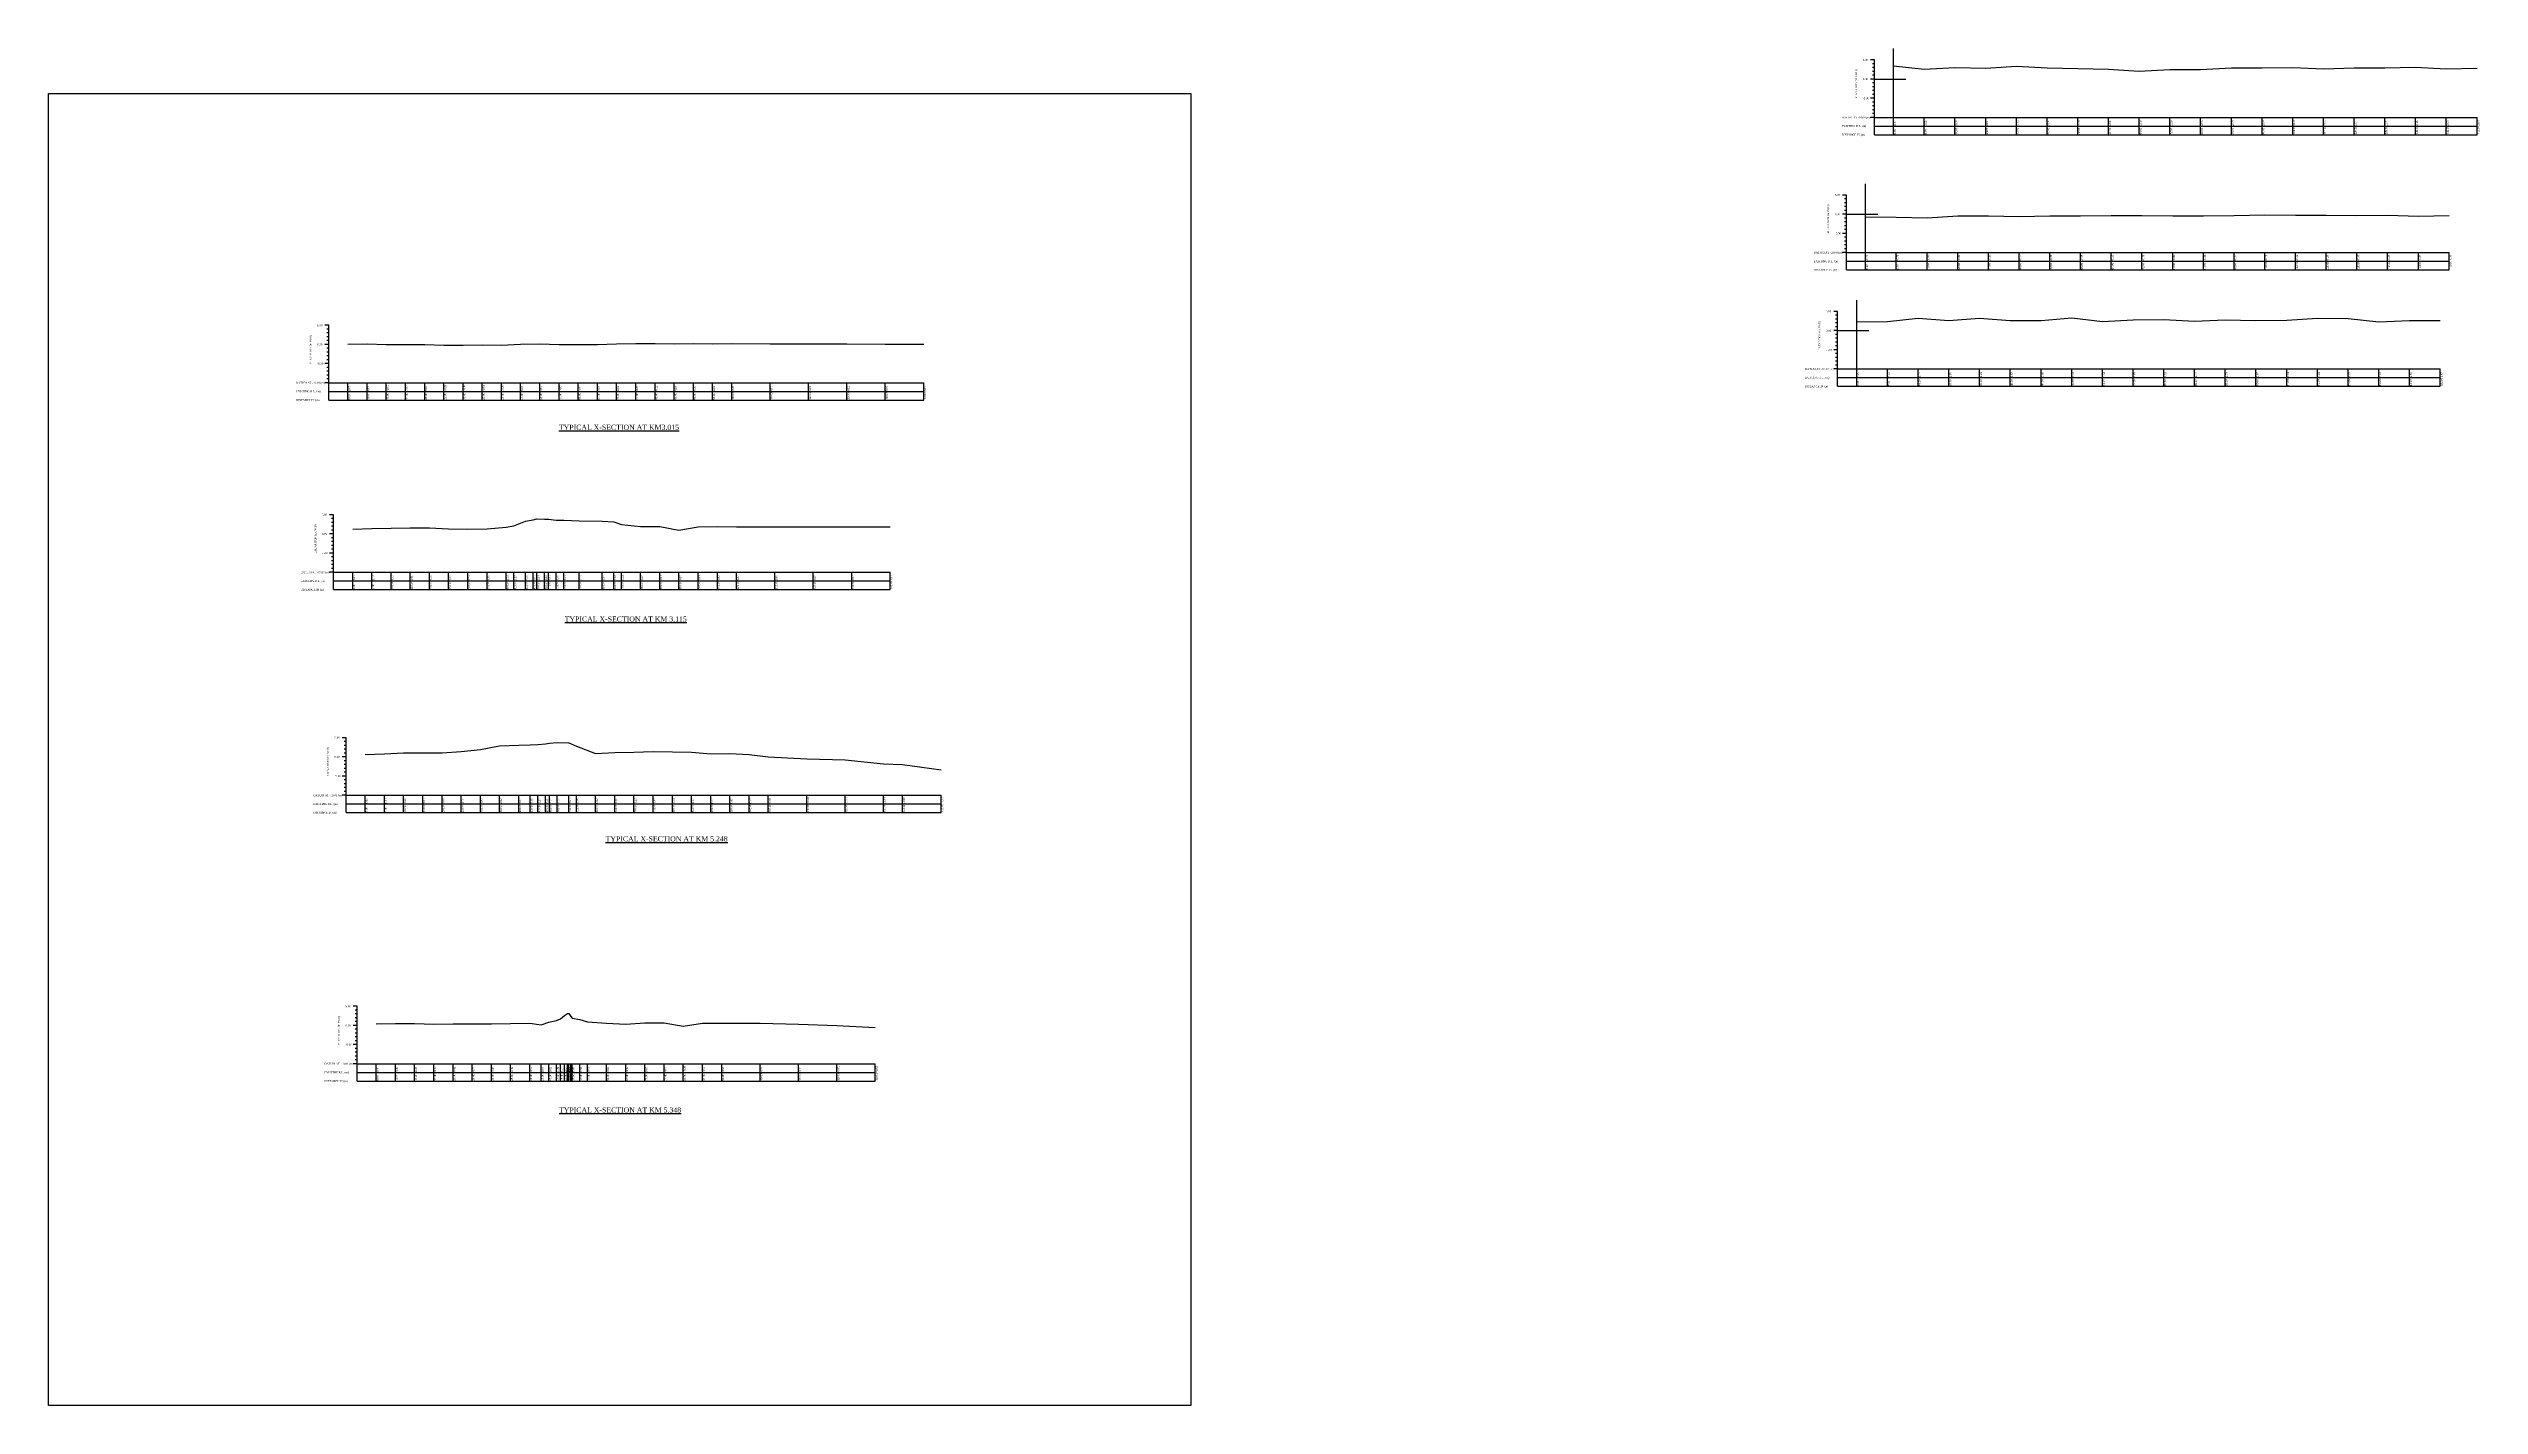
# Model space of a CAD drawing. Header units: metres. Extents: x -148477 to 168932, y -55673 to -2736.
# Drawn here: x -74867 to -74233, y -20516 to -20163 of the extents above; entities that cross this region are included whole.
import ezdxf

# ---------------------------------------------------------------- set-up
doc = ezdxf.new("R2010")
doc.units = ezdxf.units.M
doc.styles.add('liza', font='times.ttf', dxfattribs={"height": 2})
doc.styles.get("Standard").update_dxf_attribs({"font": 'times.ttf'})

msp = doc.modelspace()

# ---------------------------------------------------------------- linework, layer by layer
at = {"color": 5, "linetype": 'Continuous', "lineweight": -3, "ltscale": 0.5}
for p, q in [((-74390.9987, -20165.8189), (-74391.9987, -20165.8189)), ((-74390.9987, -20166.8189), (-74391.4987, -20166.8189)), ((-74390.9987, -20167.8189), (-74391.4987, -20167.8189)), ((-74390.9987, -20185.3189), (-74390.9987, -20165.8189)), ((-74390.9987, -20170.8189), (-74391.9987, -20170.8189)), ((-74390.9987, -20168.8189), (-74391.4987, -20168.8189)), ((-74390.9987, -20169.8189), (-74391.4987, -20169.8189)), ((-74390.9987, -20171.8189), (-74391.4987, -20171.8189)), ((-74390.9987, -20172.8189), (-74391.4987, -20172.8189)), ((-74390.9987, -20173.8189), (-74391.4987, -20173.8189)), ((-74390.9987, -20174.8189), (-74391.4987, -20174.8189)), ((-74390.9987, -20175.8189), (-74391.9987, -20175.8189)), ((-74390.9987, -20180.8189), (-74391.9987, -20180.8189)), ((-74390.9987, -20176.8189), (-74391.4987, -20176.8189)), ((-74390.9987, -20177.8189), (-74391.4987, -20177.8189)), ((-74390.9987, -20178.8189), (-74391.4987, -20178.8189)), ((-74390.9987, -20179.8189), (-74391.4987, -20179.8189)), ((-74390.9987, -20180.8189), (-74233.9987, -20180.8189)), ((-74385.9987, -20185.3189), (-74385.9987, -20180.8189)), ((-74377.9987, -20185.3189), (-74377.9987, -20180.8189)), ((-74369.9987, -20185.3189), (-74369.9987, -20180.8189)), ((-74361.9987, -20185.3189), (-74361.9987, -20180.8189)), ((-74353.9987, -20185.3189), (-74353.9987, -20180.8189)), ((-74345.9987, -20185.3189), (-74345.9987, -20180.8189)), ((-74337.9987, -20185.3189), (-74337.9987, -20180.8189)), ((-74329.9987, -20185.3189), (-74329.9987, -20180.8189)), ((-74321.9987, -20185.3189), (-74321.9987, -20180.8189)), ((-74313.9987, -20185.3189), (-74313.9987, -20180.8189)), ((-74305.9987, -20185.3189), (-74305.9987, -20180.8189)), ((-74297.9987, -20185.3189), (-74297.9987, -20180.8189)), ((-74289.9987, -20185.3189), (-74289.9987, -20180.8189)), ((-74281.9987, -20185.3189), (-74281.9987, -20180.8189)), ((-74273.9987, -20185.3189), (-74273.9987, -20180.8189)), ((-74265.9987, -20185.3189), (-74265.9987, -20180.8189)), ((-74257.9987, -20185.3189), (-74257.9987, -20180.8189)), ((-74249.9987, -20185.3189), (-74249.9987, -20180.8189)), ((-74241.9987, -20185.3189), (-74241.9987, -20180.8189)), ((-74233.9987, -20185.3189), (-74233.9987, -20180.8189)), ((-74390.9987, -20183.0689), (-74233.9987, -20183.0689)), ((-74390.9987, -20185.3189), (-74233.9987, -20185.3189)), ((-74793.6555, -20234.9646), (-74794.6555, -20234.9646)), ((-74793.6555, -20235.9646), (-74794.1555, -20235.9646)), ((-74793.6555, -20236.9646), (-74794.1555, -20236.9646)), ((-74793.6555, -20237.9646), (-74794.1555, -20237.9646)), ((-74793.6555, -20254.4646), (-74793.6555, -20234.9646)), ((-74793.6555, -20239.9646), (-74794.6555, -20239.9646)), ((-74793.6555, -20238.9646), (-74794.1555, -20238.9646)), ((-74793.6555, -20240.9646), (-74794.1555, -20240.9646)), ((-74793.6555, -20241.9646), (-74794.1555, -20241.9646)), ((-74793.6555, -20242.9646), (-74794.1555, -20242.9646)), ((-74793.6555, -20243.9646), (-74794.1555, -20243.9646)), ((-74793.6555, -20244.9646), (-74794.6555, -20244.9646)), ((-74793.6555, -20249.9646), (-74794.6555, -20249.9646)), ((-74793.6555, -20245.9646), (-74794.1555, -20245.9646)), ((-74793.6555, -20246.9646), (-74794.1555, -20246.9646)), ((-74793.6555, -20247.9646), (-74794.1555, -20247.9646)), ((-74793.6555, -20248.9646), (-74794.1555, -20248.9646)), ((-74793.6555, -20249.9646), (-74638.6555, -20249.9646)), ((-74788.6555, -20254.4646), (-74788.6555, -20249.9646)), ((-74783.6555, -20254.4646), (-74783.6555, -20249.9646)), ((-74778.6555, -20254.4646), (-74778.6555, -20249.9646)), ((-74773.6555, -20254.4646), (-74773.6555, -20249.9646)), ((-74768.6555, -20254.4646), (-74768.6555, -20249.9646)), ((-74763.6555, -20254.4646), (-74763.6555, -20249.9646)), ((-74758.6555, -20254.4646), (-74758.6555, -20249.9646)), ((-74753.6555, -20254.4646), (-74753.6555, -20249.9646)), ((-74748.6555, -20254.4646), (-74748.6555, -20249.9646)), ((-74743.6555, -20254.4646), (-74743.6555, -20249.9646)), ((-74738.6555, -20254.4646), (-74738.6555, -20249.9646)), ((-74733.6555, -20254.4646), (-74733.6555, -20249.9646)), ((-74728.6555, -20254.4646), (-74728.6555, -20249.9646)), ((-74723.6555, -20254.4646), (-74723.6555, -20249.9646)), ((-74718.6555, -20254.4646), (-74718.6555, -20249.9646)), ((-74713.6555, -20254.4646), (-74713.6555, -20249.9646)), ((-74708.6555, -20254.4646), (-74708.6555, -20249.9646)), ((-74703.6555, -20254.4646), (-74703.6555, -20249.9646)), ((-74698.6555, -20254.4646), (-74698.6555, -20249.9646)), ((-74693.6555, -20254.4646), (-74693.6555, -20249.9646)), ((-74688.6555, -20254.4646), (-74688.6555, -20249.9646)), ((-74678.6555, -20254.4646), (-74678.6555, -20249.9646)), ((-74668.6555, -20254.4646), (-74668.6555, -20249.9646)), ((-74658.6555, -20254.4646), (-74658.6555, -20249.9646)), ((-74648.6555, -20254.4646), (-74648.6555, -20249.9646)), ((-74638.6555, -20254.4646), (-74638.6555, -20249.9646)), ((-74793.6555, -20252.2146), (-74638.6555, -20252.2146)), ((-74793.6555, -20254.4646), (-74638.6555, -20254.4646)), ((-74792.4164, -20284.3555), (-74793.4164, -20284.3555)), ((-74792.4164, -20285.3555), (-74792.9164, -20285.3555)), ((-74792.4164, -20286.3555), (-74792.9164, -20286.3555)), ((-74792.4164, -20287.3555), (-74792.9164, -20287.3555)), ((-74792.4164, -20288.3555), (-74792.9164, -20288.3555)), ((-74792.4164, -20303.8555), (-74792.4164, -20284.3555)), ((-74792.4164, -20289.3555), (-74793.4164, -20289.3555)), ((-74792.4164, -20294.3555), (-74793.4164, -20294.3555)), ((-74792.4164, -20290.3555), (-74792.9164, -20290.3555)), ((-74792.4164, -20291.3555), (-74792.9164, -20291.3555)), ((-74792.4164, -20292.3555), (-74792.9164, -20292.3555)), ((-74792.4164, -20293.3555), (-74792.9164, -20293.3555)), ((-74792.4164, -20295.3555), (-74792.9164, -20295.3555)), ((-74792.4164, -20299.3555), (-74793.4164, -20299.3555)), ((-74792.4164, -20296.3555), (-74792.9164, -20296.3555)), ((-74792.4164, -20297.3555), (-74792.9164, -20297.3555)), ((-74792.4164, -20298.3555), (-74792.9164, -20298.3555)), ((-74792.4164, -20299.3555), (-74647.4164, -20299.3555)), ((-74792.4164, -20301.6055), (-74647.4164, -20301.6055)), ((-74787.4164, -20303.8555), (-74787.4164, -20299.3555)), ((-74782.4164, -20303.8555), (-74782.4164, -20299.3555)), ((-74777.4164, -20303.8555), (-74777.4164, -20299.3555)), ((-74772.4164, -20303.8555), (-74772.4164, -20299.3555)), ((-74767.4164, -20303.8555), (-74767.4164, -20299.3555)), ((-74762.4164, -20303.8555), (-74762.4164, -20299.3555)), ((-74757.4164, -20303.8555), (-74757.4164, -20299.3555)), ((-74752.4164, -20303.8555), (-74752.4164, -20299.3555)), ((-74747.4164, -20303.8555), (-74747.4164, -20299.3555)), ((-74745.4164, -20303.8555), (-74745.4164, -20299.3555)), ((-74742.4164, -20303.8555), (-74742.4164, -20299.3555)), ((-74740.4164, -20303.8555), (-74740.4164, -20299.3555)), ((-74739.4164, -20303.8555), (-74739.4164, -20299.3555)), ((-74737.4164, -20303.8555), (-74737.4164, -20299.3555)), ((-74736.4164, -20303.8555), (-74736.4164, -20299.3555)), ((-74734.4164, -20303.8555), (-74734.4164, -20299.3555)), ((-74732.4164, -20303.8555), (-74732.4164, -20299.3555)), ((-74728.4164, -20303.8555), (-74728.4164, -20299.3555)), ((-74722.4164, -20303.8555), (-74722.4164, -20299.3555)), ((-74719.4164, -20303.8555), (-74719.4164, -20299.3555)), ((-74717.4164, -20303.8555), (-74717.4164, -20299.3555)), ((-74712.4164, -20303.8555), (-74712.4164, -20299.3555)), ((-74707.4164, -20303.8555), (-74707.4164, -20299.3555)), ((-74702.4164, -20303.8555), (-74702.4164, -20299.3555)), ((-74697.4164, -20303.8555), (-74697.4164, -20299.3555)), ((-74692.4164, -20303.8555), (-74692.4164, -20299.3555)), ((-74687.4164, -20303.8555), (-74687.4164, -20299.3555)), ((-74677.4164, -20303.8555), (-74677.4164, -20299.3555)), ((-74667.4164, -20303.8555), (-74667.4164, -20299.3555)), ((-74657.4164, -20303.8555), (-74657.4164, -20299.3555)), ((-74647.4164, -20303.8555), (-74647.4164, -20299.3555)), ((-74792.4164, -20303.8555), (-74647.4164, -20303.8555)), ((-74789.1428, -20342.4618), (-74790.1428, -20342.4618)), ((-74789.1428, -20343.4618), (-74789.6428, -20343.4618)), ((-74789.1428, -20344.4618), (-74789.6428, -20344.4618)), ((-74789.1428, -20345.4618), (-74789.6428, -20345.4618)), ((-74789.1428, -20361.9618), (-74789.1428, -20342.4618)), ((-74789.1428, -20347.4618), (-74790.1428, -20347.4618)), ((-74789.1428, -20346.4618), (-74789.6428, -20346.4618)), ((-74789.1428, -20348.4618), (-74789.6428, -20348.4618)), ((-74789.1428, -20349.4618), (-74789.6428, -20349.4618)), ((-74789.1428, -20350.4618), (-74789.6428, -20350.4618)), ((-74789.1428, -20351.4618), (-74789.6428, -20351.4618)), ((-74789.1428, -20352.4618), (-74790.1428, -20352.4618)), ((-74789.1428, -20357.4618), (-74790.1428, -20357.4618)), ((-74789.1428, -20353.4618), (-74789.6428, -20353.4618)), ((-74789.1428, -20354.4618), (-74789.6428, -20354.4618)), ((-74789.1428, -20355.4618), (-74789.6428, -20355.4618)), ((-74789.1428, -20356.4618), (-74789.6428, -20356.4618)), ((-74789.1428, -20357.4618), (-74634.1428, -20357.4618)), ((-74784.1428, -20361.9618), (-74784.1428, -20357.4618)), ((-74779.1428, -20361.9618), (-74779.1428, -20357.4618)), ((-74774.1428, -20361.9618), (-74774.1428, -20357.4618)), ((-74769.1428, -20361.9618), (-74769.1428, -20357.4618)), ((-74764.1428, -20361.9618), (-74764.1428, -20357.4618)), ((-74759.1428, -20361.9618), (-74759.1428, -20357.4618)), ((-74754.1428, -20361.9618), (-74754.1428, -20357.4618)), ((-74749.1428, -20361.9618), (-74749.1428, -20357.4618)), ((-74744.1428, -20361.9618), (-74744.1428, -20357.4618)), ((-74741.1428, -20361.9618), (-74741.1428, -20357.4618)), ((-74739.1428, -20361.9618), (-74739.1428, -20357.4618)), ((-74737.1428, -20361.9618), (-74737.1428, -20357.4618)), ((-74736.1428, -20361.9618), (-74736.1428, -20357.4618)), ((-74734.1428, -20361.9618), (-74734.1428, -20357.4618)), ((-74731.1428, -20361.9618), (-74731.1428, -20357.4618)), ((-74729.1428, -20361.9618), (-74729.1428, -20357.4618)), ((-74724.1428, -20361.9618), (-74724.1428, -20357.4618)), ((-74719.1428, -20361.9618), (-74719.1428, -20357.4618)), ((-74714.1428, -20361.9618), (-74714.1428, -20357.4618)), ((-74709.1428, -20361.9618), (-74709.1428, -20357.4618)), ((-74704.1428, -20361.9618), (-74704.1428, -20357.4618)), ((-74699.1428, -20361.9618), (-74699.1428, -20357.4618)), ((-74694.1428, -20361.9618), (-74694.1428, -20357.4618)), ((-74689.1428, -20361.9618), (-74689.1428, -20357.4618)), ((-74684.1428, -20361.9618), (-74684.1428, -20357.4618)), ((-74679.1428, -20361.9618), (-74679.1428, -20357.4618)), ((-74669.1428, -20361.9618), (-74669.1428, -20357.4618)), ((-74659.1428, -20361.9618), (-74659.1428, -20357.4618)), ((-74649.1428, -20361.9618), (-74649.1428, -20357.4618)), ((-74644.1428, -20361.9618), (-74644.1428, -20357.4618)), ((-74634.1428, -20361.9618), (-74634.1428, -20357.4618)), ((-74789.1428, -20359.7118), (-74634.1428, -20359.7118)), ((-74789.1428, -20361.9618), (-74634.1428, -20361.9618)), ((-74786.2787, -20412.4314), (-74787.2787, -20412.4314)), ((-74786.2787, -20413.4314), (-74786.7787, -20413.4314)), ((-74786.2787, -20414.4314), (-74786.7787, -20414.4314)), ((-74786.2787, -20415.4314), (-74786.7787, -20415.4314)), ((-74786.2787, -20431.9314), (-74786.2787, -20412.4314)), ((-74786.2787, -20417.4314), (-74787.2787, -20417.4314)), ((-74786.2787, -20416.4314), (-74786.7787, -20416.4314)), ((-74786.2787, -20418.4314), (-74786.7787, -20418.4314)), ((-74786.2787, -20419.4314), (-74786.7787, -20419.4314)), ((-74786.2787, -20420.4314), (-74786.7787, -20420.4314)), ((-74786.2787, -20421.4314), (-74786.7787, -20421.4314)), ((-74786.2787, -20422.4314), (-74787.2787, -20422.4314)), ((-74786.2787, -20427.4314), (-74787.2787, -20427.4314)), ((-74786.2787, -20423.4314), (-74786.7787, -20423.4314)), ((-74786.2787, -20424.4314), (-74786.7787, -20424.4314)), ((-74786.2787, -20425.4314), (-74786.7787, -20425.4314)), ((-74786.2787, -20426.4314), (-74786.7787, -20426.4314)), ((-74786.2787, -20427.4314), (-74651.2787, -20427.4314)), ((-74781.2787, -20431.9314), (-74781.2787, -20427.4314)), ((-74776.2787, -20431.9314), (-74776.2787, -20427.4314)), ((-74771.2787, -20431.9314), (-74771.2787, -20427.4314)), ((-74766.2787, -20431.9314), (-74766.2787, -20427.4314)), ((-74761.2787, -20431.9314), (-74761.2787, -20427.4314)), ((-74756.2787, -20431.9314), (-74756.2787, -20427.4314)), ((-74751.2787, -20431.9314), (-74751.2787, -20427.4314)), ((-74746.2787, -20431.9314), (-74746.2787, -20427.4314)), ((-74741.2787, -20431.9314), (-74741.2787, -20427.4314)), ((-74738.2787, -20431.9314), (-74738.2787, -20427.4314)), ((-74736.2787, -20431.9314), (-74736.2787, -20427.4314)), ((-74734.2787, -20431.9314), (-74734.2787, -20427.4314)), ((-74733.2787, -20431.9314), (-74733.2787, -20427.4314)), ((-74732.2787, -20431.9314), (-74732.2787, -20427.4314)), ((-74731.4287, -20431.9314), (-74731.4287, -20427.4314)), ((-74731.2787, -20431.9314), (-74731.2787, -20427.4314)), ((-74731.1287, -20431.9314), (-74731.1287, -20427.4314)), ((-74730.6287, -20431.9314), (-74730.6287, -20427.4314)), ((-74730.2787, -20431.9314), (-74730.2787, -20427.4314)), ((-74728.2787, -20431.9314), (-74728.2787, -20427.4314)), ((-74726.2787, -20431.9314), (-74726.2787, -20427.4314)), ((-74721.2787, -20431.9314), (-74721.2787, -20427.4314)), ((-74716.2787, -20431.9314), (-74716.2787, -20427.4314)), ((-74711.2787, -20431.9314), (-74711.2787, -20427.4314)), ((-74706.2787, -20431.9314), (-74706.2787, -20427.4314)), ((-74701.2787, -20431.9314), (-74701.2787, -20427.4314)), ((-74696.2787, -20431.9314), (-74696.2787, -20427.4314)), ((-74691.2787, -20431.9314), (-74691.2787, -20427.4314)), ((-74681.2787, -20431.9314), (-74681.2787, -20427.4314)), ((-74671.2787, -20431.9314), (-74671.2787, -20427.4314)), ((-74661.2787, -20431.9314), (-74661.2787, -20427.4314)), ((-74651.2787, -20431.9314), (-74651.2787, -20427.4314)), ((-74786.2787, -20429.6814), (-74651.2787, -20429.6814)), ((-74786.2787, -20431.9314), (-74651.2787, -20431.9314))]:
    msp.add_line(p, q, dxfattribs=at)
at = {"color": 3, "linetype": 'Continuous', "lineweight": -3, "ltscale": 0.5}
for p, q in [((-74385.9987, -20180.8189), (-74385.9987, -20162.8732)), ((-74390.9987, -20170.8189), (-74382.8236, -20170.8189)), ((-74393.2829, -20216.03), (-74393.2829, -20198.0842)), ((-74398.2829, -20201.03), (-74399.2829, -20201.03)), ((-74398.2829, -20206.03), (-74399.2829, -20206.03)), ((-74398.2829, -20202.03), (-74398.7829, -20202.03)), ((-74398.2829, -20203.03), (-74398.7829, -20203.03)), ((-74398.2829, -20204.03), (-74398.7829, -20204.03)), ((-74398.2829, -20205.03), (-74398.7829, -20205.03)), ((-74398.2829, -20220.53), (-74398.2829, -20201.03)), ((-74398.2829, -20206.03), (-74390.1077, -20206.03)), ((-74398.2829, -20211.03), (-74399.2829, -20211.03)), ((-74398.2829, -20207.03), (-74398.7829, -20207.03)), ((-74398.2829, -20208.03), (-74398.7829, -20208.03)), ((-74398.2829, -20209.03), (-74398.7829, -20209.03)), ((-74398.2829, -20210.03), (-74398.7829, -20210.03)), ((-74398.2829, -20212.03), (-74398.7829, -20212.03)), ((-74398.2829, -20213.03), (-74398.7829, -20213.03)), ((-74398.2829, -20216.03), (-74399.2829, -20216.03)), ((-74398.2829, -20214.03), (-74398.7829, -20214.03)), ((-74398.2829, -20215.03), (-74398.7829, -20215.03)), ((-74398.2829, -20216.03), (-74241.2829, -20216.03)), ((-74398.2829, -20218.28), (-74241.2829, -20218.28)), ((-74393.2829, -20220.53), (-74393.2829, -20216.03)), ((-74385.2829, -20220.53), (-74385.2829, -20216.03)), ((-74377.2829, -20220.53), (-74377.2829, -20216.03)), ((-74369.2829, -20220.53), (-74369.2829, -20216.03)), ((-74361.2829, -20220.53), (-74361.2829, -20216.03)), ((-74353.2829, -20220.53), (-74353.2829, -20216.03)), ((-74345.2829, -20220.53), (-74345.2829, -20216.03)), ((-74337.2829, -20220.53), (-74337.2829, -20216.03)), ((-74329.2829, -20220.53), (-74329.2829, -20216.03)), ((-74321.2829, -20220.53), (-74321.2829, -20216.03)), ((-74313.2829, -20220.53), (-74313.2829, -20216.03)), ((-74305.2829, -20220.53), (-74305.2829, -20216.03)), ((-74297.2829, -20220.53), (-74297.2829, -20216.03)), ((-74289.2829, -20220.53), (-74289.2829, -20216.03)), ((-74281.2829, -20220.53), (-74281.2829, -20216.03)), ((-74273.2829, -20220.53), (-74273.2829, -20216.03)), ((-74265.2829, -20220.53), (-74265.2829, -20216.03)), ((-74257.2829, -20220.53), (-74257.2829, -20216.03)), ((-74249.2829, -20220.53), (-74249.2829, -20216.03)), ((-74241.2829, -20220.53), (-74241.2829, -20216.03)), ((-74398.2829, -20220.53), (-74241.2829, -20220.53)), ((-74395.5847, -20246.3699), (-74395.5847, -20228.4241)), ((-74400.5847, -20236.3699), (-74392.4096, -20236.3699))]:
    msp.add_line(p, q, dxfattribs=at)
at = {"color": 6, "linetype": 'Continuous', "lineweight": -3, "ltscale": 0.5}
for p, q in [((-74400.5847, -20231.3699), (-74401.5847, -20231.3699)), ((-74400.5847, -20250.8699), (-74400.5847, -20231.3699)), ((-74400.5847, -20236.3699), (-74401.5847, -20236.3699)), ((-74400.5847, -20232.3699), (-74401.0847, -20232.3699)), ((-74400.5847, -20233.3699), (-74401.0847, -20233.3699)), ((-74400.5847, -20234.3699), (-74401.0847, -20234.3699)), ((-74400.5847, -20235.3699), (-74401.0847, -20235.3699)), ((-74400.5847, -20237.3699), (-74401.0847, -20237.3699)), ((-74400.5847, -20238.3699), (-74401.0847, -20238.3699)), ((-74400.5847, -20241.3699), (-74401.5847, -20241.3699)), ((-74400.5847, -20239.3699), (-74401.0847, -20239.3699)), ((-74400.5847, -20240.3699), (-74401.0847, -20240.3699)), ((-74400.5847, -20242.3699), (-74401.0847, -20242.3699)), ((-74400.5847, -20243.3699), (-74401.0847, -20243.3699)), ((-74400.5847, -20244.3699), (-74401.0847, -20244.3699)), ((-74400.5847, -20246.3699), (-74401.5847, -20246.3699)), ((-74400.5847, -20245.3699), (-74401.0847, -20245.3699)), ((-74400.5847, -20246.3699), (-74243.5847, -20246.3699)), ((-74400.5847, -20248.6199), (-74243.5847, -20248.6199)), ((-74400.5847, -20250.8699), (-74243.5847, -20250.8699)), ((-74395.5847, -20250.8699), (-74395.5847, -20246.3699)), ((-74387.5847, -20250.8699), (-74387.5847, -20246.3699)), ((-74379.5847, -20250.8699), (-74379.5847, -20246.3699)), ((-74371.5847, -20250.8699), (-74371.5847, -20246.3699)), ((-74363.5847, -20250.8699), (-74363.5847, -20246.3699)), ((-74355.5847, -20250.8699), (-74355.5847, -20246.3699)), ((-74347.5847, -20250.8699), (-74347.5847, -20246.3699)), ((-74339.5847, -20250.8699), (-74339.5847, -20246.3699)), ((-74331.5847, -20250.8699), (-74331.5847, -20246.3699)), ((-74323.5847, -20250.8699), (-74323.5847, -20246.3699)), ((-74315.5847, -20250.8699), (-74315.5847, -20246.3699)), ((-74307.5847, -20250.8699), (-74307.5847, -20246.3699)), ((-74299.5847, -20250.8699), (-74299.5847, -20246.3699)), ((-74291.5847, -20250.8699), (-74291.5847, -20246.3699)), ((-74283.5847, -20250.8699), (-74283.5847, -20246.3699)), ((-74275.5847, -20250.8699), (-74275.5847, -20246.3699)), ((-74267.5847, -20250.8699), (-74267.5847, -20246.3699)), ((-74259.5847, -20250.8699), (-74259.5847, -20246.3699)), ((-74251.5847, -20250.8699), (-74251.5847, -20246.3699)), ((-74243.5847, -20250.8699), (-74243.5847, -20246.3699))]:
    msp.add_line(p, q, dxfattribs=at)
at = {"color": 5, "linetype": 'Continuous', "lineweight": -3, "ltscale": 0.5}
for points in [[(-74385.9987, -20167.3789), (-74377.9987, -20168.2689), (-74369.9987, -20167.7589), (-74361.9987, -20168.0089), (-74353.9987, -20167.4889), (-74345.9987, -20167.8789), (-74337.9987, -20168.0289), (-74329.9987, -20168.2089), (-74321.9987, -20168.7389), (-74313.9987, -20168.3189), (-74305.9987, -20168.2889), (-74297.9987, -20167.9189), (-74289.9987, -20167.9189), (-74281.9987, -20167.8189), (-74273.9987, -20168.1689), (-74265.9987, -20167.8789), (-74257.9987, -20167.8489), (-74249.9987, -20167.6689), (-74241.9987, -20168.1889), (-74233.9987, -20167.9389)], [(-74788.6555, -20239.8946), (-74783.6555, -20239.8446), (-74778.6555, -20240.0046), (-74773.6555, -20240.0046), (-74768.6555, -20239.9646), (-74763.6555, -20240.1946), (-74758.6555, -20240.1646), (-74753.6555, -20240.0446), (-74748.6555, -20240.1646), (-74743.6555, -20239.8646), (-74738.6555, -20239.8146), (-74733.6555, -20239.9946), (-74728.6555, -20240.0046), (-74723.6555, -20239.9646), (-74718.6555, -20239.8046), (-74713.6555, -20239.7646), (-74708.6555, -20239.7446), (-74703.6555, -20239.7846), (-74698.6555, -20239.7346), (-74693.6555, -20239.8046), (-74688.6555, -20239.7646), (-74678.6555, -20239.7946), (-74668.6555, -20239.8046), (-74658.6555, -20239.8446), (-74648.6555, -20239.8646), (-74638.6555, -20239.8946)], [(-74787.4164, -20288.1055), (-74782.4164, -20287.9255), (-74777.4164, -20287.8355), (-74772.4164, -20287.7455), (-74767.4164, -20287.7955), (-74762.4164, -20287.9955), (-74757.4164, -20288.1055), (-74752.4164, -20287.9955), (-74747.4164, -20287.6255), (-74745.4164, -20287.2555), (-74742.4164, -20285.9955), (-74740.4164, -20285.7055), (-74739.4164, -20285.4155), (-74737.4164, -20285.5255), (-74736.4164, -20285.5055), (-74734.4164, -20285.7955), (-74732.4164, -20285.8055), (-74728.4164, -20285.9255), (-74722.4164, -20285.9855), (-74719.4164, -20286.1655), (-74717.4164, -20286.9155), (-74712.4164, -20287.3855), (-74707.4164, -20287.4255), (-74702.4164, -20288.3555), (-74697.4164, -20287.4655), (-74692.4164, -20287.4355), (-74687.4164, -20287.4855), (-74677.4164, -20287.4955), (-74667.4164, -20287.4855), (-74657.4164, -20287.4855), (-74647.4164, -20287.5055)], [(-74784.1428, -20346.8318), (-74779.1428, -20346.6318), (-74774.1428, -20346.4018), (-74769.1428, -20346.4118), (-74764.1428, -20346.3818), (-74759.1428, -20346.0118), (-74754.1428, -20345.5418), (-74749.1428, -20344.5418), (-74744.1428, -20344.3918), (-74741.1428, -20344.2718), (-74739.1428, -20344.1918), (-74737.1428, -20344.0518), (-74736.1428, -20343.9118), (-74734.1428, -20343.7118), (-74731.1428, -20343.8118), (-74729.1428, -20344.6718), (-74724.1428, -20346.5418), (-74719.1428, -20346.3518), (-74714.1428, -20346.2418), (-74709.1428, -20346.0718), (-74704.1428, -20346.1218), (-74699.1428, -20346.1918), (-74694.1428, -20346.6918), (-74689.1428, -20346.5718), (-74684.1428, -20346.8718), (-74679.1428, -20347.4718), (-74669.1428, -20348.0018), (-74659.1428, -20348.1918), (-74649.1428, -20349.2918), (-74644.1428, -20349.4418), (-74634.1428, -20350.7918)], [(-74781.2787, -20416.9914), (-74776.2787, -20416.9714), (-74771.2787, -20416.9614), (-74766.2787, -20417.0814), (-74761.2787, -20417.0114), (-74756.2787, -20417.0614), (-74751.2787, -20417.0314), (-74746.2787, -20416.9414), (-74741.2787, -20416.8814), (-74738.2787, -20417.2514), (-74736.2787, -20416.6114), (-74734.2787, -20416.1414), (-74733.2787, -20415.6914), (-74732.2787, -20414.8814), (-74731.4287, -20414.3414), (-74731.2787, -20414.3414), (-74731.1287, -20414.3314), (-74730.6287, -20415.1214), (-74730.2787, -20415.5514), (-74728.2787, -20415.9314), (-74726.2787, -20416.5214), (-74721.2787, -20416.8314), (-74716.2787, -20417.0714), (-74711.2787, -20416.7614), (-74706.2787, -20416.7614), (-74701.2787, -20417.6314), (-74696.2787, -20416.8814), (-74691.2787, -20416.8314), (-74681.2787, -20416.8514), (-74671.2787, -20417.0914), (-74661.2787, -20417.4514), (-74651.2787, -20417.9814)]]:
    msp.add_lwpolyline(points, dxfattribs=at)
msp.add_lwpolyline([(-74866.6294, -20174.573), (-74569.0987, -20174.573), (-74569.0987, -20516.4597), (-74866.6294, -20516.4597)], close=True, dxfattribs=at)
at = {"color": 3, "linetype": 'Continuous', "lineweight": -3, "ltscale": 0.5}
msp.add_lwpolyline([(-74393.2829, -20206.75), (-74385.2829, -20206.81), (-74377.2829, -20206.99), (-74369.2829, -20206.43), (-74361.2829, -20206.49), (-74353.2829, -20206.6), (-74345.2829, -20206.47), (-74337.2829, -20206.48), (-74329.2829, -20206.36), (-74321.2829, -20206.41), (-74313.2829, -20206.49), (-74305.2829, -20206.47), (-74297.2829, -20206.4), (-74289.2829, -20206.23), (-74281.2829, -20206.25), (-74273.2829, -20206.27), (-74265.2829, -20206.33), (-74257.2829, -20206.25), (-74249.2829, -20206.52), (-74241.2829, -20206.33)], dxfattribs=at)
at = {"color": 6, "linetype": 'Continuous', "lineweight": -3, "ltscale": 0.5}
msp.add_lwpolyline([(-74395.5847, -20234.1099), (-74387.5847, -20233.9699), (-74379.5847, -20233.0999), (-74371.5847, -20233.7099), (-74363.5847, -20233.1199), (-74355.5847, -20233.7699), (-74347.5847, -20233.6899), (-74339.5847, -20233.0599), (-74331.5847, -20234.0299), (-74323.5847, -20233.5599), (-74315.5847, -20233.4399), (-74307.5847, -20233.8999), (-74299.5847, -20233.5899), (-74291.5847, -20233.6999), (-74283.5847, -20233.6299), (-74275.5847, -20233.1299), (-74267.5847, -20233.1699), (-74259.5847, -20234.0399), (-74251.5847, -20233.7699), (-74243.5847, -20233.6999)], dxfattribs=at)

# ---------------------------------------------------------------- texts
at = {"color": 5, "linetype": 'Continuous', "lineweight": -3, "ltscale": 0.5, "char_height": 0.5, "attachment_point": 1, "rotation": 90, "style": 'liza'}
for s, insert, width in [('ELEVATION (m PWD)', (-74395.9987, -20175.8189), 10), ('0.00', (-74385.8987, -20185.2189), 2.15), ('3.44', (-74385.8987, -20182.9689), 2.15), ('8.00', (-74377.8987, -20185.2189), 2.15), ('2.55', (-74377.8987, -20182.9689), 2.15), ('3.06', (-74369.8987, -20182.9689), 2.15), ('16.00', (-74369.8987, -20185.2189), 2.15), ('2.81', (-74361.8987, -20182.9689), 2.15), ('24.00', (-74361.8987, -20185.2189), 2.15), ('32.00', (-74353.8987, -20185.2189), 2.15), ('3.33', (-74353.8987, -20182.9689), 2.15), ('40.00', (-74345.8987, -20185.2189), 2.15), ('2.94', (-74345.8987, -20182.9689), 2.15), ('48.00', (-74337.8987, -20185.2189), 2.15), ('2.79', (-74337.8987, -20182.9689), 2.15), ('56.00', (-74329.8987, -20185.2189), 2.15), ('2.61', (-74329.8987, -20182.9689), 2.15), ('2.08', (-74321.8987, -20182.9689), 2.15), ('64.00', (-74321.8987, -20185.2189), 2.15), ('2.50', (-74313.8987, -20182.9689), 2.15), ('72.00', (-74313.8987, -20185.2189), 2.15), ('80.00', (-74305.8987, -20185.2189), 2.15), ('2.53', (-74305.8987, -20182.9689), 2.15), ('2.90', (-74297.8987, -20182.9689), 2.15), ('88.00', (-74297.8987, -20185.2189), 2.15), ('2.90', (-74289.8987, -20182.9689), 2.15), ('96.00', (-74289.8987, -20185.2189), 2.15), ('3.00', (-74281.8987, -20182.9689), 2.15), ('104.00', (-74281.8987, -20185.2189), 2.15), ('112.00', (-74273.8987, -20185.2189), 2.15), ('2.65', (-74273.8987, -20182.9689), 2.15), ('120.00', (-74265.8987, -20185.2189), 2.15), ('2.94', (-74265.8987, -20182.9689), 2.15), ('128.00', (-74257.8987, -20185.2189), 2.15), ('2.97', (-74257.8987, -20182.9689), 2.15), ('136.00', (-74249.8987, -20185.2189), 2.15), ('3.15', (-74249.8987, -20182.9689), 2.15), ('144.00', (-74241.8987, -20185.2189), 2.15), ('2.63', (-74241.8987, -20182.9689), 2.15), ('2.88', (-74233.8987, -20182.9689), 2.15), ('152.00', (-74233.8987, -20185.2189), 2.15), ('ELEVATION (m PWD)', (-74798.6555, -20244.9646), 10), ('0.07', (-74788.5555, -20252.1146), 2.15), ('0.12', (-74783.5555, -20252.1146), 2.15), ('-0.04', (-74778.5555, -20252.1146), 2.15), ('-0.04', (-74773.5555, -20252.1146), 2.15), ('0.00', (-74768.5555, -20252.1146), 2.15), ('-0.23', (-74763.5555, -20252.1146), 2.15), ('-0.20', (-74758.5555, -20252.1146), 2.15), ('-0.08', (-74753.5555, -20252.1146), 2.15), ('-0.20', (-74748.5555, -20252.1146), 2.15), ('0.10', (-74743.5555, -20252.1146), 2.15), ('0.15', (-74738.5555, -20252.1146), 2.15), ('-0.03', (-74733.5555, -20252.1146), 2.15), ('-0.04', (-74728.5555, -20252.1146), 2.15), ('0.00', (-74723.5555, -20252.1146), 2.15), ('0.16', (-74718.5555, -20252.1146), 2.15), ('0.20', (-74713.5555, -20252.1146), 2.15), ('0.22', (-74708.5555, -20252.1146), 2.15), ('0.18', (-74703.5555, -20252.1146), 2.15), ('0.23', (-74698.5555, -20252.1146), 2.15), ('0.16', (-74693.5555, -20252.1146), 2.15), ('0.20', (-74688.5555, -20252.1146), 2.15), ('0.17', (-74678.5555, -20252.1146), 2.15), ('0.16', (-74668.5555, -20252.1146), 2.15), ('0.12', (-74658.5555, -20252.1146), 2.15), ('0.10', (-74648.5555, -20252.1146), 2.15), ('0.07', (-74638.5555, -20252.1146), 2.15), ('0.00', (-74788.5555, -20254.3646), 2.15), ('5.00', (-74783.5555, -20254.3646), 2.15), ('10.00', (-74778.5555, -20254.3646), 2.15), ('15.00', (-74773.5555, -20254.3646), 2.15), ('20.00', (-74768.5555, -20254.3646), 2.15), ('25.00', (-74763.5555, -20254.3646), 2.15), ('30.00', (-74758.5555, -20254.3646), 2.15), ('35.00', (-74753.5555, -20254.3646), 2.15), ('40.00', (-74748.5555, -20254.3646), 2.15), ('45.00', (-74743.5555, -20254.3646), 2.15), ('50.00', (-74738.5555, -20254.3646), 2.15), ('55.00', (-74733.5555, -20254.3646), 2.15), ('60.00', (-74728.5555, -20254.3646), 2.15), ('65.00', (-74723.5555, -20254.3646), 2.15), ('70.00', (-74718.5555, -20254.3646), 2.15), ('75.00', (-74713.5555, -20254.3646), 2.15), ('80.00', (-74708.5555, -20254.3646), 2.15), ('85.00', (-74703.5555, -20254.3646), 2.15), ('90.00', (-74698.5555, -20254.3646), 2.15), ('95.00', (-74693.5555, -20254.3646), 2.15), ('100.00', (-74688.5555, -20254.3646), 2.15), ('110.00', (-74678.5555, -20254.3646), 2.15), ('120.00', (-74668.5555, -20254.3646), 2.15), ('130.00', (-74658.5555, -20254.3646), 2.15), ('140.00', (-74648.5555, -20254.3646), 2.15), ('150.00', (-74638.5555, -20254.3646), 2.15), ('ELEVATION (m PWD)', (-74797.4164, -20294.3555), 10), ('1.25', (-74787.3164, -20301.5055), 2.15), ('1.43', (-74782.3164, -20301.5055), 2.15), ('1.52', (-74777.3164, -20301.5055), 2.15), ('1.61', (-74772.3164, -20301.5055), 2.15), ('1.56', (-74767.3164, -20301.5055), 2.15), ('1.36', (-74762.3164, -20301.5055), 2.15), ('1.25', (-74757.3164, -20301.5055), 2.15), ('1.36', (-74752.3164, -20301.5055), 2.15), ('1.73', (-74747.3164, -20301.5055), 2.15), ('2.10', (-74745.3164, -20301.5055), 2.15), ('3.36', (-74742.3164, -20301.5055), 2.15), ('3.65', (-74740.3164, -20301.5055), 2.15), ('3.94', (-74739.3164, -20301.5055), 2.15), ('3.83', (-74737.3164, -20301.5055), 2.15), ('3.85', (-74736.3164, -20301.5055), 2.15), ('3.56', (-74734.3164, -20301.5055), 2.15), ('3.55', (-74732.3164, -20301.5055), 2.15), ('3.43', (-74728.3164, -20301.5055), 2.15), ('3.37', (-74722.3164, -20301.5055), 2.15), ('3.19', (-74719.3164, -20301.5055), 2.15), ('2.44', (-74717.3164, -20301.5055), 2.15), ('1.97', (-74712.3164, -20301.5055), 2.15), ('1.93', (-74707.3164, -20301.5055), 2.15), ('1.00', (-74702.3164, -20301.5055), 2.15), ('1.89', (-74697.3164, -20301.5055), 2.15), ('1.92', (-74692.3164, -20301.5055), 2.15), ('1.87', (-74687.3164, -20301.5055), 2.15), ('100.00', (-74687.3164, -20303.7555), 2.15), ('1.86', (-74677.3164, -20301.5055), 2.15), ('110.00', (-74677.3164, -20303.7555), 2.15), ('1.87', (-74667.3164, -20301.5055), 2.15), ('120.00', (-74667.3164, -20303.7555), 2.15), ('1.87', (-74657.3164, -20301.5055), 2.15), ('130.00', (-74657.3164, -20303.7555), 2.15), ('1.85', (-74647.3164, -20301.5055), 2.15), ('140.00', (-74647.3164, -20303.7555), 2.15), ('0.00', (-74787.3164, -20303.7555), 2.15), ('5.00', (-74782.3164, -20303.7555), 2.15), ('10.00', (-74777.3164, -20303.7555), 2.15), ('15.00', (-74772.3164, -20303.7555), 2.15), ('20.00', (-74767.3164, -20303.7555), 2.15), ('25.00', (-74762.3164, -20303.7555), 2.15), ('30.00', (-74757.3164, -20303.7555), 2.15), ('35.00', (-74752.3164, -20303.7555), 2.15), ('40.00', (-74747.3164, -20303.7555), 2.15), ('42.00', (-74745.3164, -20303.7555), 2.15), ('45.00', (-74742.3164, -20303.7555), 2.15), ('47.00', (-74740.3164, -20303.7555), 2.15), ('48.00', (-74739.3164, -20303.7555), 2.15), ('50.00', (-74737.3164, -20303.7555), 2.15), ('51.00', (-74736.3164, -20303.7555), 2.15), ('53.00', (-74734.3164, -20303.7555), 2.15), ('55.00', (-74732.3164, -20303.7555), 2.15), ('59.00', (-74728.3164, -20303.7555), 2.15), ('65.00', (-74722.3164, -20303.7555), 2.15), ('68.00', (-74719.3164, -20303.7555), 2.15), ('70.00', (-74717.3164, -20303.7555), 2.15), ('75.00', (-74712.3164, -20303.7555), 2.15), ('80.00', (-74707.3164, -20303.7555), 2.15), ('85.00', (-74702.3164, -20303.7555), 2.15), ('90.00', (-74697.3164, -20303.7555), 2.15), ('95.00', (-74692.3164, -20303.7555), 2.15), ('ELEVATION (m PWD)', (-74794.1428, -20352.4618), 10), ('0.63', (-74784.0428, -20359.6118), 2.15), ('0.83', (-74779.0428, -20359.6118), 2.15), ('1.06', (-74774.0428, -20359.6118), 2.15), ('1.05', (-74769.0428, -20359.6118), 2.15), ('1.08', (-74764.0428, -20359.6118), 2.15), ('1.45', (-74759.0428, -20359.6118), 2.15), ('1.92', (-74754.0428, -20359.6118), 2.15), ('2.92', (-74749.0428, -20359.6118), 2.15), ('3.07', (-74744.0428, -20359.6118), 2.15), ('3.19', (-74741.0428, -20359.6118), 2.15), ('3.27', (-74739.0428, -20359.6118), 2.15), ('3.41', (-74737.0428, -20359.6118), 2.15), ('3.55', (-74736.0428, -20359.6118), 2.15), ('3.75', (-74734.0428, -20359.6118), 2.15), ('3.65', (-74731.0428, -20359.6118), 2.15), ('2.79', (-74729.0428, -20359.6118), 2.15), ('0.92', (-74724.0428, -20359.6118), 2.15), ('1.11', (-74719.0428, -20359.6118), 2.15), ('1.22', (-74714.0428, -20359.6118), 2.15), ('1.39', (-74709.0428, -20359.6118), 2.15), ('1.34', (-74704.0428, -20359.6118), 2.15), ('1.27', (-74699.0428, -20359.6118), 2.15), ('0.77', (-74694.0428, -20359.6118), 2.15), ('0.89', (-74689.0428, -20359.6118), 2.15), ('0.59', (-74684.0428, -20359.6118), 2.15), ('-0.01', (-74679.0428, -20359.6118), 2.15), ('-0.54', (-74669.0428, -20359.6118), 2.15), ('-0.73', (-74659.0428, -20359.6118), 2.15), ('-1.83', (-74649.0428, -20359.6118), 2.15), ('-1.98', (-74644.0428, -20359.6118), 2.15), ('-3.33', (-74634.0428, -20359.6118), 2.15), ('0.00', (-74784.0428, -20361.8618), 2.15), ('5.00', (-74779.0428, -20361.8618), 2.15), ('10.00', (-74774.0428, -20361.8618), 2.15), ('15.00', (-74769.0428, -20361.8618), 2.15), ('20.00', (-74764.0428, -20361.8618), 2.15), ('25.00', (-74759.0428, -20361.8618), 2.15), ('30.00', (-74754.0428, -20361.8618), 2.15), ('35.00', (-74749.0428, -20361.8618), 2.15), ('40.00', (-74744.0428, -20361.8618), 2.15), ('43.00', (-74741.0428, -20361.8618), 2.15), ('45.00', (-74739.0428, -20361.8618), 2.15), ('47.00', (-74737.0428, -20361.8618), 2.15), ('48.00', (-74736.0428, -20361.8618), 2.15), ('50.00', (-74734.0428, -20361.8618), 2.15), ('53.00', (-74731.0428, -20361.8618), 2.15), ('55.00', (-74729.0428, -20361.8618), 2.15), ('60.00', (-74724.0428, -20361.8618), 2.15), ('65.00', (-74719.0428, -20361.8618), 2.15), ('70.00', (-74714.0428, -20361.8618), 2.15), ('75.00', (-74709.0428, -20361.8618), 2.15), ('80.00', (-74704.0428, -20361.8618), 2.15), ('85.00', (-74699.0428, -20361.8618), 2.15), ('90.00', (-74694.0428, -20361.8618), 2.15), ('95.00', (-74689.0428, -20361.8618), 2.15), ('100.00', (-74684.0428, -20361.8618), 2.15), ('105.00', (-74679.0428, -20361.8618), 2.15), ('115.00', (-74669.0428, -20361.8618), 2.15), ('125.00', (-74659.0428, -20361.8618), 2.15), ('135.00', (-74649.0428, -20361.8618), 2.15), ('140.00', (-74644.0428, -20361.8618), 2.15), ('150.00', (-74634.0428, -20361.8618), 2.15), ('ELEVATION (m PWD)', (-74791.2787, -20422.4314), 10), ('0.44', (-74781.1787, -20429.5814), 2.15), ('0.46', (-74776.1787, -20429.5814), 2.15), ('0.47', (-74771.1787, -20429.5814), 2.15), ('0.35', (-74766.1787, -20429.5814), 2.15), ('0.42', (-74761.1787, -20429.5814), 2.15), ('0.37', (-74756.1787, -20429.5814), 2.15), ('0.40', (-74751.1787, -20429.5814), 2.15), ('0.49', (-74746.1787, -20429.5814), 2.15), ('0.55', (-74741.1787, -20429.5814), 2.15), ('0.18', (-74738.1787, -20429.5814), 2.15), ('0.82', (-74736.1787, -20429.5814), 2.15), ('1.29', (-74734.1787, -20429.5814), 2.15), ('1.74', (-74733.1787, -20429.5814), 2.15), ('2.55', (-74732.1787, -20429.5814), 2.15), ('3.09', (-74731.3287, -20429.5814), 2.15), ('3.09', (-74731.1787, -20429.5814), 2.15), ('3.10', (-74731.0287, -20429.5814), 2.15), ('2.31', (-74730.5287, -20429.5814), 2.15), ('1.88', (-74730.1787, -20429.5814), 2.15), ('1.50', (-74728.1787, -20429.5814), 2.15), ('0.91', (-74726.1787, -20429.5814), 2.15), ('0.60', (-74721.1787, -20429.5814), 2.15), ('0.36', (-74716.1787, -20429.5814), 2.15), ('0.67', (-74711.1787, -20429.5814), 2.15), ('0.67', (-74706.1787, -20429.5814), 2.15), ('-0.20', (-74701.1787, -20429.5814), 2.15), ('0.55', (-74696.1787, -20429.5814), 2.15), ('0.60', (-74691.1787, -20429.5814), 2.15), ('0.58', (-74681.1787, -20429.5814), 2.15), ('0.34', (-74671.1787, -20429.5814), 2.15), ('-0.02', (-74661.1787, -20429.5814), 2.15), ('-0.55', (-74651.1787, -20429.5814), 2.15), ('0.00', (-74781.1787, -20431.8314), 2.15), ('5.00', (-74776.1787, -20431.8314), 2.15), ('10.00', (-74771.1787, -20431.8314), 2.15), ('15.00', (-74766.1787, -20431.8314), 2.15), ('20.00', (-74761.1787, -20431.8314), 2.15), ('25.00', (-74756.1787, -20431.8314), 2.15), ('30.00', (-74751.1787, -20431.8314), 2.15), ('35.00', (-74746.1787, -20431.8314), 2.15), ('40.00', (-74741.1787, -20431.8314), 2.15), ('43.00', (-74738.1787, -20431.8314), 2.15), ('45.00', (-74736.1787, -20431.8314), 2.15), ('47.00', (-74734.1787, -20431.8314), 2.15), ('48.00', (-74733.1787, -20431.8314), 2.15), ('49.00', (-74732.1787, -20431.8314), 2.15), ('49.85', (-74731.3287, -20431.8314), 2.15), ('50.00', (-74731.1787, -20431.8314), 2.15), ('50.15', (-74731.0287, -20431.8314), 2.15), ('50.65', (-74730.5287, -20431.8314), 2.15), ('51.00', (-74730.1787, -20431.8314), 2.15), ('53.00', (-74728.1787, -20431.8314), 2.15), ('55.00', (-74726.1787, -20431.8314), 2.15), ('60.00', (-74721.1787, -20431.8314), 2.15), ('65.00', (-74716.1787, -20431.8314), 2.15), ('70.00', (-74711.1787, -20431.8314), 2.15), ('75.00', (-74706.1787, -20431.8314), 2.15), ('80.00', (-74701.1787, -20431.8314), 2.15), ('85.00', (-74696.1787, -20431.8314), 2.15), ('90.00', (-74691.1787, -20431.8314), 2.15), ('100.00', (-74681.1787, -20431.8314), 2.15), ('110.00', (-74671.1787, -20431.8314), 2.15), ('120.00', (-74661.1787, -20431.8314), 2.15), ('130.00', (-74651.1787, -20431.8314), 2.15)]:
    msp.add_mtext(s, dxfattribs=dict(at, insert=insert, width=width))
at = {"color": 5, "linetype": 'Continuous', "lineweight": -3, "ltscale": 0.5, "char_height": 0.5, "attachment_point": 1, "style": 'liza'}
for s, insert, width in [('5.00', (-74393.9987, -20165.5689), 2), ('0.00', (-74393.9987, -20170.5689), 2), ('DATUM AT -10.00 (m)', (-74399.4987, -20180.5689), 7.5), ('-5.00', (-74393.9987, -20175.5689), 2), ('EXISTING R.L. (m)', (-74399.4987, -20182.8189), 7.5), ('DISTANCE IN (m)', (-74399.4987, -20185.0689), 7.5), ('5.00', (-74796.6555, -20234.7146), 2), ('-5.00', (-74796.6555, -20244.7146), 2), ('0.00', (-74796.6555, -20239.7146), 2), ('DATUM AT -10.00 (m)', (-74802.1555, -20249.7146), 7.5), ('EXISTING R.L. (m)', (-74802.1555, -20251.9646), 7.5), ('DISTANCE IN (m)', (-74802.1555, -20254.2146), 7.5), ('5.00', (-74795.4164, -20284.1055), 2), ('-5.00', (-74795.4164, -20294.1055), 2), ('0.00', (-74795.4164, -20289.1055), 2), ('DATUM AT -10.00 (m)', (-74800.9164, -20299.1055), 7.5), ('EXISTING R.L. (m)', (-74800.9164, -20301.3555), 7.5), ('DISTANCE IN (m)', (-74800.9164, -20303.6055), 7.5), ('5.00', (-74792.1428, -20342.2118), 2), ('-5.00', (-74792.1428, -20352.2118), 2), ('0.00', (-74792.1428, -20347.2118), 2), ('DATUM AT -10.00 (m)', (-74797.6428, -20357.2118), 7.5), ('EXISTING R.L. (m)', (-74797.6428, -20359.4618), 7.5), ('DISTANCE IN (m)', (-74797.6428, -20361.7118), 7.5), ('5.00', (-74789.2787, -20412.1814), 2), ('0.00', (-74789.2787, -20417.1814), 2), ('DATUM AT -10.00 (m)', (-74794.7787, -20427.1814), 7.5), ('-5.00', (-74789.2787, -20422.1814), 2), ('EXISTING R.L. (m)', (-74794.7787, -20429.4314), 7.5), ('DISTANCE IN (m)', (-74794.7787, -20431.6814), 7.5)]:
    msp.add_mtext(s, dxfattribs=dict(at, insert=insert, width=width))
at = {"color": 3, "linetype": 'Continuous', "lineweight": -3, "ltscale": 0.5, "char_height": 0.5, "attachment_point": 1, "rotation": 90, "style": 'liza'}
for s, insert, width in [('ELEVATION (m PWD)', (-74403.2829, -20211.03), 10), ('-0.72', (-74393.1829, -20218.18), 2.15), ('0.00', (-74393.1829, -20220.43), 2.15), ('-0.78', (-74385.1829, -20218.18), 2.15), ('8.00', (-74385.1829, -20220.43), 2.15), ('-0.96', (-74377.1829, -20218.18), 2.15), ('16.00', (-74377.1829, -20220.43), 2.15), ('-0.40', (-74369.1829, -20218.18), 2.15), ('24.00', (-74369.1829, -20220.43), 2.15), ('-0.46', (-74361.1829, -20218.18), 2.15), ('32.00', (-74361.1829, -20220.43), 2.15), ('-0.57', (-74353.1829, -20218.18), 2.15), ('40.00', (-74353.1829, -20220.43), 2.15), ('-0.44', (-74345.1829, -20218.18), 2.15), ('48.00', (-74345.1829, -20220.43), 2.15), ('-0.45', (-74337.1829, -20218.18), 2.15), ('56.00', (-74337.1829, -20220.43), 2.15), ('-0.33', (-74329.1829, -20218.18), 2.15), ('64.00', (-74329.1829, -20220.43), 2.15), ('-0.38', (-74321.1829, -20218.18), 2.15), ('72.00', (-74321.1829, -20220.43), 2.15), ('-0.46', (-74313.1829, -20218.18), 2.15), ('80.00', (-74313.1829, -20220.43), 2.15), ('-0.44', (-74305.1829, -20218.18), 2.15), ('88.00', (-74305.1829, -20220.43), 2.15), ('-0.37', (-74297.1829, -20218.18), 2.15), ('96.00', (-74297.1829, -20220.43), 2.15), ('-0.20', (-74289.1829, -20218.18), 2.15), ('104.00', (-74289.1829, -20220.43), 2.15), ('-0.22', (-74281.1829, -20218.18), 2.15), ('112.00', (-74281.1829, -20220.43), 2.15), ('-0.24', (-74273.1829, -20218.18), 2.15), ('120.00', (-74273.1829, -20220.43), 2.15), ('-0.30', (-74265.1829, -20218.18), 2.15), ('128.00', (-74265.1829, -20220.43), 2.15), ('-0.22', (-74257.1829, -20218.18), 2.15), ('136.00', (-74257.1829, -20220.43), 2.15), ('-0.49', (-74249.1829, -20218.18), 2.15), ('144.00', (-74249.1829, -20220.43), 2.15), ('-0.30', (-74241.1829, -20218.18), 2.15), ('152.00', (-74241.1829, -20220.43), 2.15)]:
    msp.add_mtext(s, dxfattribs=dict(at, insert=insert, width=width))
at = {"color": 3, "linetype": 'Continuous', "lineweight": -3, "ltscale": 0.5, "char_height": 0.5, "attachment_point": 1, "style": 'liza'}
for s, insert, width in [('0.00', (-74401.2829, -20205.78), 2), ('5.00', (-74401.2829, -20200.78), 2), ('-5.00', (-74401.2829, -20210.78), 2), ('DATUM AT -10.00 (m)', (-74406.7829, -20215.78), 7.5), ('EXISTING R.L. (m)', (-74406.7829, -20218.03), 7.5), ('DISTANCE IN (m)', (-74406.7829, -20220.28), 7.5)]:
    msp.add_mtext(s, dxfattribs=dict(at, insert=insert, width=width))
at = {"color": 6, "linetype": 'Continuous', "lineweight": -3, "ltscale": 0.5, "char_height": 0.5, "attachment_point": 1, "style": 'liza'}
for s, insert, width in [('5.00', (-74403.5847, -20231.1199), 2), ('0.00', (-74403.5847, -20236.1199), 2), ('-5.00', (-74403.5847, -20241.1199), 2), ('DATUM AT -10.00 (m)', (-74409.0847, -20246.1199), 7.5), ('EXISTING R.L. (m)', (-74409.0847, -20248.3699), 7.5), ('DISTANCE IN (m)', (-74409.0847, -20250.6199), 7.5)]:
    msp.add_mtext(s, dxfattribs=dict(at, insert=insert, width=width))
at = {"color": 6, "linetype": 'Continuous', "lineweight": -3, "ltscale": 0.5, "char_height": 0.5, "attachment_point": 1, "rotation": 90, "style": 'liza'}
for s, insert, width in [('ELEVATION (m PWD)', (-74405.5847, -20241.3699), 10), ('0.00', (-74395.4847, -20250.7699), 2.15), ('2.26', (-74395.4847, -20248.5199), 2.15), ('2.40', (-74387.4847, -20248.5199), 2.15), ('8.00', (-74387.4847, -20250.7699), 2.15), ('16.00', (-74379.4847, -20250.7699), 2.15), ('3.27', (-74379.4847, -20248.5199), 2.15), ('24.00', (-74371.4847, -20250.7699), 2.15), ('2.66', (-74371.4847, -20248.5199), 2.15), ('32.00', (-74363.4847, -20250.7699), 2.15), ('3.25', (-74363.4847, -20248.5199), 2.15), ('2.60', (-74355.4847, -20248.5199), 2.15), ('40.00', (-74355.4847, -20250.7699), 2.15), ('2.68', (-74347.4847, -20248.5199), 2.15), ('48.00', (-74347.4847, -20250.7699), 2.15), ('56.00', (-74339.4847, -20250.7699), 2.15), ('3.31', (-74339.4847, -20248.5199), 2.15), ('64.00', (-74331.4847, -20250.7699), 2.15), ('2.34', (-74331.4847, -20248.5199), 2.15), ('2.81', (-74323.4847, -20248.5199), 2.15), ('72.00', (-74323.4847, -20250.7699), 2.15), ('80.00', (-74315.4847, -20250.7699), 2.15), ('2.93', (-74315.4847, -20248.5199), 2.15), ('88.00', (-74307.4847, -20250.7699), 2.15), ('2.47', (-74307.4847, -20248.5199), 2.15), ('2.78', (-74299.4847, -20248.5199), 2.15), ('96.00', (-74299.4847, -20250.7699), 2.15), ('104.00', (-74291.4847, -20250.7699), 2.15), ('2.67', (-74291.4847, -20248.5199), 2.15), ('112.00', (-74283.4847, -20250.7699), 2.15), ('2.74', (-74283.4847, -20248.5199), 2.15), ('120.00', (-74275.4847, -20250.7699), 2.15), ('3.24', (-74275.4847, -20248.5199), 2.15), ('3.20', (-74267.4847, -20248.5199), 2.15), ('128.00', (-74267.4847, -20250.7699), 2.15), ('136.00', (-74259.4847, -20250.7699), 2.15), ('2.33', (-74259.4847, -20248.5199), 2.15), ('2.60', (-74251.4847, -20248.5199), 2.15), ('144.00', (-74251.4847, -20250.7699), 2.15), ('152.00', (-74243.4847, -20250.7699), 2.15), ('2.67', (-74243.4847, -20248.5199), 2.15)]:
    msp.add_mtext(s, dxfattribs=dict(at, insert=insert, width=width))
at = {"color": 0, "linetype": 'ByBlock', "lineweight": 30, "char_height": 1.326841, "width": 81.781813, "attachment_point": 1}
for s, insert in [('{\\LTYPICAL X-SECTION AT KM3.015}', (-74733.6966, -20260.8929)), ('{\\LTYPICAL X-SECTION AT KM 3.115}', (-74732.18, -20310.8687)), ('{\\LTYPICAL X-SECTION AT KM 5.248}', (-74721.5266, -20368.1431)), ('{\\LTYPICAL X-SECTION AT KM 5.348}', (-74733.659, -20438.816))]:
    msp.add_mtext(s, dxfattribs=dict(at, insert=insert))

doc.saveas('drawing.dxf')
